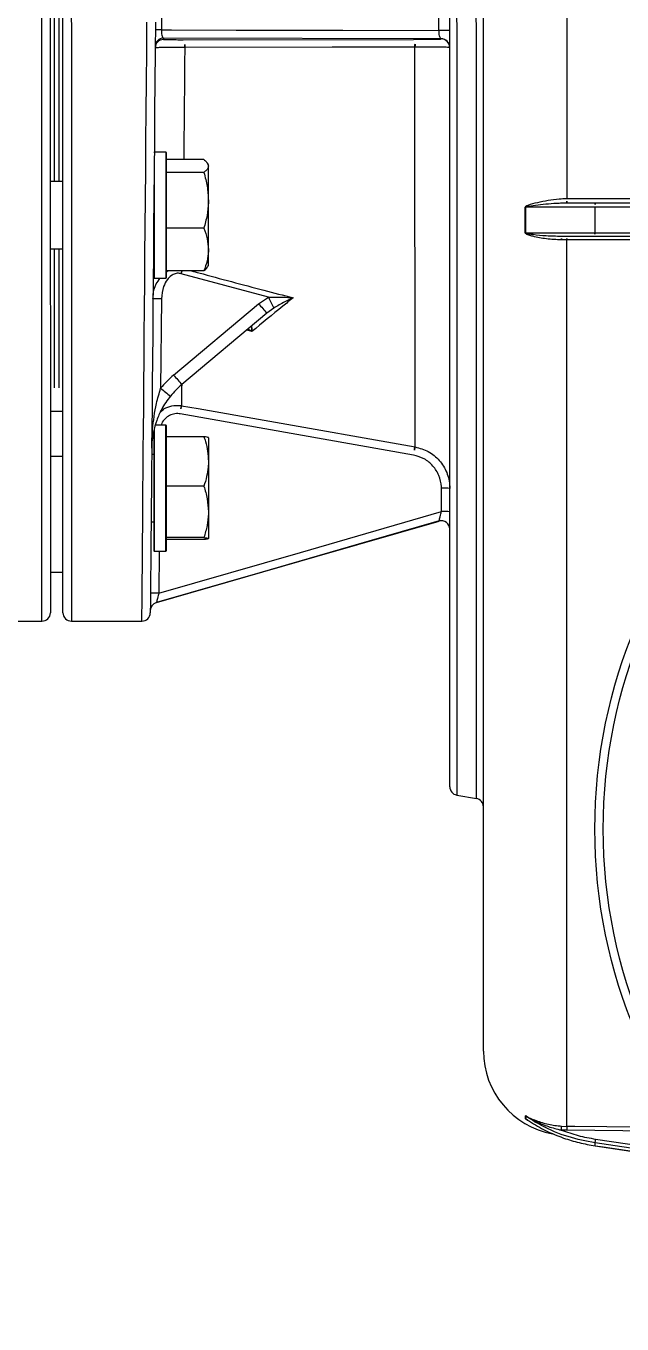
# Model space of a CAD drawing. Header units: millimetres. Extents: x 441156 to 441876, y 4514765 to 4515211.
# Drawn here: x 441241.4362 to 441241.5844, y 4514792.5517 to 4514792.8746 of the extents above; entities that cross this region are included whole.
import ezdxf

# ---------------------------------------------------------------- set-up
doc = ezdxf.new("R2010")
doc.units = ezdxf.units.MM
doc.layers.add('-LYNKA_PISCINA', color=7, linetype='Continuous', lineweight=18)
doc.layers.add('05 ESQUEMAS HIDRAULICOS nuevos_dwg _6_', color=7, linetype='Continuous', lineweight=18, true_color=0x767676)

# ---------------------------------------------------------------- blocks, each defined once
blk = doc.blocks.new('05 ESQUEMAS HIDRAULICOS nuevos_dwg_A$C47CE04E0-V10-01_ARQ_CUARTO DEPURADORA')
at = {"layer": '-LYNKA_PISCINA', "lineweight": 25}
for p, q in [((53.379, 41.113), (53.379, 86.069)), ((52.579, 47.4), (52.579, 83.782)), ((43.079, 79.641), (43.079, 51.541)), ((43.379, 51.541), (43.379, 79.641)), ((43.179, 61.799), (43.179, 69.383)), ((43.279, 69.383), (43.279, 61.799)), ((46.243, 65.174), (51.718, 65.174)), ((45.549, 62.499), (45.539, 62.489)), ((45.549, 62.154), (45.549, 59.499)), ((46.732, 62.324), (45.839, 62.324)), ((43.379, 61.799), (43.079, 61.799)), ((46.732, 62.012), (45.839, 62.012)), ((54.376, 60.577), (54.376, 61.189)), ((54.382, 61.188), (54.382, 60.576)), ((46.732, 60.687), (45.839, 60.687)), ((71.284, 60.491), (56.046, 60.491)), ((43.079, 60.199), (43.379, 60.199)), ((43.179, 56.888), (43.179, 60.199)), ((43.279, 60.199), (43.279, 56.888)), ((45.532, 60.199), (45.539, 60.199)), ((46.732, 59.674), (45.839, 59.674)), ((45.851, 59.657), (45.873, 59.674)), ((45.721, 59.007), (45.703, 56.881)), ((47.873, 58.232), (47.745, 58.26)), ((43.079, 56.339), (43.379, 56.339)), ((51.718, 55.29), (46.164, 56.272)), ((45.549, 55.911), (45.549, 53.005)), ((45.829, 53.005), (45.829, 56.005)), ((46.732, 55.728), (45.839, 55.728)), ((45.539, 55.305), (45.489, 55.305)), ((43.079, 55.27), (43.379, 55.27)), ((46.732, 54.552), (45.839, 54.552)), ((45.475, 53.705), (45.539, 53.705)), ((46.732, 53.329), (45.839, 53.329)), ((46.732, 53.281), (45.839, 53.281)), ((43.079, 52.505), (43.379, 52.505)), ((54.376, 39.503), (54.376, 39.571)), ((54.382, 39.568), (54.382, 39.499)), ((58.312, 39.201), (55.361, 39.227)), ((58.842, 38.511), (56.033, 38.925)), ((56.033, 38.858), (58.9, 38.435))]:
    blk.add_line(p, q, dxfattribs=at)
at = {"layer": '-LYNKA_PISCINA', "lineweight": 25, "flags": 128}
for points in [[(52.744, 47.203), (53.214, 47.12), (53.214, 84.062), (52.744, 83.979)], [(56.033, 60.575), (56.221, 60.575), (56.972, 60.575), (59.98, 60.575), (71.298, 60.575), (71.298, 61.188), (71.11, 61.188), (70.358, 61.188), (67.35, 61.188), (56.033, 61.188)]]:
    blk.add_lwpolyline(points, close=True, dxfattribs=at)
for points in [[(41.201, 51.341), (42.879, 51.341), (42.879, 79.841), (41.201, 79.841)], [(43.579, 79.841), (43.579, 51.341), (45.256, 51.341), (45.256, 51.346), (45.257, 51.381), (45.257, 51.452), (45.258, 51.558), (45.259, 51.699), (45.261, 51.874), (45.263, 52.083), (45.265, 52.326), (45.267, 52.602), (45.27, 52.911), (45.273, 53.25), (45.276, 53.621), (45.279, 54.021), (45.283, 54.45), (45.287, 54.907), (45.291, 55.39), (45.295, 55.899), (45.3, 56.431), (45.305, 56.987), (45.31, 57.564), (45.315, 58.161), (45.32, 58.776), (45.326, 59.408), (45.331, 60.056), (45.337, 60.717), (45.343, 61.391), (45.349, 62.075), (45.355, 62.768), (45.361, 63.467), (45.367, 64.172), (45.373, 64.881), (45.379, 65.591)], [(45.579, 65.591), (45.573, 64.88), (45.566, 64.17), (45.56, 63.463), (45.554, 62.763), (45.548, 62.069), (45.542, 61.385), (45.536, 60.711), (45.531, 60.05), (45.525, 59.403), (45.519, 58.772), (45.514, 58.158), (45.509, 57.564), (45.504, 56.99), (45.499, 56.438), (45.494, 55.91), (45.49, 55.407), (45.486, 54.929), (45.482, 54.48), (45.478, 54.058), (45.475, 53.666), (45.472, 53.305), (45.469, 52.976), (45.466, 52.678), (45.464, 52.414), (45.462, 52.184), (45.46, 51.988), (45.459, 51.827), (45.458, 51.702), (45.457, 51.612), (45.456, 51.558), (45.456, 51.539)], [(52.323, 65.787), (52.195, 65.787), (50.657, 65.783), (48.117, 65.777), (45.722, 65.771), (45.723, 65.591), (45.722, 65.409), (45.962, 65.408), (47.499, 65.404), (50.039, 65.398), (52.313, 65.392), (52.323, 65.392), (52.323, 65.591), (52.323, 65.787), (52.579, 65.787)], [(55.361, 61.395), (55.361, 61.395), (55.551, 61.395), (56.311, 61.395), (59.351, 61.395), (71.181, 61.395), (71.181, 65.788), (70.991, 65.788), (70.231, 65.788), (67.191, 65.788), (55.361, 65.788), (55.361, 61.395)], [(52.379, 65.19), (52.379, 65.195), (45.774, 65.211), (45.774, 65.178)], [(46.198, 56.467), (46.592, 56.397), (48.168, 56.119), (51.753, 55.485), (51.753, 64.995), (51.359, 64.995), (49.783, 64.995), (46.278, 64.987)], [(45.829, 62.499), (45.829, 59.499), (45.839, 59.509), (45.839, 62.489), (45.829, 62.499), (45.552, 62.499)], [(46.821, 59.767), (46.839, 59.799), (46.839, 60.18), (46.839, 61.349), (46.839, 62.168), (46.839, 62.199), (46.821, 62.231)], [(55.36, 61.291), (56.046, 61.291), (71.284, 61.291)], [(45.539, 61.008), (45.539, 59.509), (45.549, 59.499), (45.829, 59.499)], [(58.24, 39.296), (56.311, 39.313), (55.551, 39.32), (55.361, 39.321), (55.361, 39.318), (55.361, 39.311), (55.361, 39.302), (55.361, 39.29), (55.361, 39.276), (55.361, 39.261), (55.361, 39.244), (55.361, 39.227), (55.229, 39.232), (55.23, 39.249), (55.231, 39.266), (55.233, 39.281), (55.234, 39.295), (55.234, 39.307), (55.235, 39.316), (55.236, 39.323), (55.236, 39.326), (55.361, 39.321), (55.361, 60.409), (55.236, 60.409)], [(71.181, 58.607), (71.181, 60.409), (70.991, 60.409), (70.231, 60.409), (67.191, 60.409), (55.361, 60.409)], [(46.012, 57.195), (48.034, 58.892), (48.269, 59.045), (46.194, 59.607), (46.213, 59.674)], [(48.395, 58.788), (48.227, 58.665), (46.205, 56.968)], [(45.539, 55.876), (45.539, 53.015), (45.549, 53.005), (45.829, 53.005), (45.839, 53.015), (45.839, 55.995), (45.829, 56.005), (45.578, 56.005)], [(46.839, 55.704), (46.839, 55.14), (46.839, 53.941), (46.839, 53.305)], [(45.669, 53.005), (45.66, 52.005), (49.025, 52.977), (52.379, 53.945), (52.379, 54.501)], [(52.323, 53.721), (52.323, 53.723), (52.195, 53.686), (50.657, 53.242), (48.058, 52.491), (45.601, 51.782)], [(45.602, 51.781), (49.427, 52.885), (52.324, 53.721)], [(56.033, 38.858), (56.033, 38.858), (56.033, 38.925), (56.033, 38.929), (56.034, 38.936), (56.035, 38.945), (56.037, 38.956), (56.039, 38.97), (56.041, 38.985), (56.044, 39.002), (56.046, 39.019), (58.759, 38.618)], [(56.033, 38.858), (56.221, 38.831), (56.972, 38.72), (58.899, 38.436)]]:
    blk.add_lwpolyline(points, dxfattribs=at)
at = {"layer": '-LYNKA_PISCINA', "lineweight": 25}
for radius in [12.5, 12.3]:
    blk.add_circle((68.529, 46.391), radius, dxfattribs=at)
for centre, radius, start, end in [((45.774, 65.011), 0.2, 89.9986, 179.4995), ((45.774, 64.978), 0.2, 89.9991, 179.499), ((45.666, 62.425), 2.985, 88.9282, 91.7028), ((45.983, 65.029), 0.298, 351.8956, 29.1451), ((51.455, 65.037), 0.301, 351.8606, 29.0298), ((52.4, 61.305), 4.087, 87.4846, 91.0668), ((52.379, 64.995), 0.2, 0.0008, 90.0015), ((52.379, 64.99), 0.2, 0.0008, 90.0015), ((54.342, 60.595), 0.594, 86.196, 86.7147), ((52.372, 61.367), 2.989, 358.5393, 0.5239), ((52.353, 61.367), 3.009, 358.5557, 0.5273), ((56.226, 61.214), 0.196, 156.894, 188.0169), ((54.342, 60.098), 0.48, 85.2324, 85.8748), ((56.18, 60.556), 0.149, 172.7983, 205.9327), ((54.958, 60.427), 0.279, 356.1419, 13.2549), ((53.149, 60.428), 2.212, 359.504, 1.6447), ((45.621, 53.277), 5.731, 89.0003, 90.9997), ((78.212, 73.571), 33.281, 205.8796, 206.3721), ((58.231, 67.352), 13.249, 219.6792, 220.9679), ((47.49, 55.433), 2.3, 130, 141.0016), ((56.223, 65.667), 13.267, 219.6804, 220.9674), ((52.666, 65.361), 10.973, 230.6133, 232.1713), ((47.49, 55.436), 2, 130, 141.0016), ((82.792, 49.841), 37.189, 169.7376, 170.0425), ((88.452, 48.844), 37.296, 169.7433, 170.0474), ((52.429, 48.769), 5.732, 88.5004, 90.4999), ((52.429, 48.214), 5.732, 88.5002, 90.4996), ((52.379, 53.531), 0.2, 0.0053, 106.1052), ((52.379, 53.529), 0.2, 0, 106.1027), ((45.56, 46.275), 5.731, 89.0003, 90.9997), ((45.657, 51.59), 0.2, 106.0987, 179.4976), ((45.657, 51.589), 0.2, 106.042, 179.5), ((42.879, 51.541), 0.2, 270, 0), ((43.579, 51.541), 0.2, 180, 270), ((45.256, 51.541), 0.2, 270.4175, 359.5), ((52.779, 47.4), 0.2, 180, 260), ((53.179, 46.923), 0.2, 0, 80), ((55.379, 41.113), 2, 180, 259.6287), ((54.328, 39.487), 0.0971, 56.3414, 60.0718), ((54.328, 39.419), 0.0964, 56.2576, 60.0179)]:
    blk.add_arc(centre, radius, start, end, dxfattribs=at)
for points, knots in [([(45.722, 65.409), (45.722, 65.398), (45.722, 65.364), (45.727, 65.309), (45.739, 65.255), (45.755, 65.219), (45.767, 65.214), (45.774, 65.211)], [0, 0, 0, 0, 0.097961, 0.30429, 0.526029, 0.760545, 1, 1, 1, 1]), ([(45.774, 65.178), (45.774, 65.178), (45.775, 65.177), (45.798, 65.177), (45.871, 65.176), (45.978, 65.175), (46.108, 65.174), (46.198, 65.174), (46.243, 65.174)], [0, 0, 0, 0, 0.035619, 0.229177, 0.422194, 0.614828, 0.807414, 1, 1, 1, 1]), ([(51.718, 65.183), (51.73, 65.183), (51.829, 65.183), (52.01, 65.184), (52.214, 65.185), (52.352, 65.187), (52.37, 65.189), (52.379, 65.19)], [0, 0, 0, 0, 0.032107, 0.273626, 0.515624, 0.757814, 1, 1, 1, 1]), ([(52.379, 65.195), (52.372, 65.197), (52.36, 65.202), (52.343, 65.239), (52.33, 65.293), (52.324, 65.348), (52.324, 65.381), (52.323, 65.392)], [0, 0, 0, 0, 0.239916, 0.475232, 0.698169, 0.90551, 1, 1, 1, 1]), ([(46.278, 64.987), (46.21, 64.988), (46.075, 64.988), (45.881, 64.988), (45.72, 64.986), (45.61, 64.983), (45.575, 64.981), (45.574, 64.98), (45.574, 64.98)], [0, 0, 0, 0, 0.192699, 0.38539, 0.578052, 0.771002, 0.964413, 1, 1, 1, 1]), ([(46.278, 64.987), (46.274, 64.65), (46.269, 64.059), (46.261, 63.234), (46.256, 62.681), (46.253, 62.386), (46.253, 62.324)], [0, 0, 0, 0, 0.3713836, 0.6493316, 0.9272795, 1, 1, 1, 1]), ([(52.579, 64.99), (52.568, 64.99), (52.546, 64.991), (52.373, 64.993), (52.118, 64.994), (51.892, 64.994), (51.767, 64.995), (51.753, 64.995)], [0, 0, 0, 0, 0.242117, 0.484269, 0.726285, 0.967878, 1, 1, 1, 1]), ([(46.732, 62.324), (46.744, 62.314), (46.781, 62.284), (46.827, 62.232), (46.835, 62.19), (46.839, 62.168)], [0, 0, 0, 0, 0.194804, 0.594665, 1, 1, 1, 1]), ([(46.839, 62.168), (46.838, 62.157), (46.834, 62.125), (46.802, 62.072), (46.755, 62.032), (46.732, 62.012)], [0, 0, 0, 0, 0.219143, 0.60727, 1, 1, 1, 1]), ([(46.732, 62.012), (46.762, 61.904), (46.822, 61.687), (46.833, 61.463), (46.839, 61.349)], [0, 0, 0, 0, 0.495459, 1, 1, 1, 1]), ([(46.839, 61.349), (46.839, 61.334), (46.838, 61.215), (46.814, 60.991), (46.759, 60.789), (46.732, 60.687)], [0, 0, 0, 0, 0.070099, 0.530789, 1, 1, 1, 1]), ([(54.376, 61.189), (54.376, 61.19), (54.377, 61.194), (54.381, 61.202), (54.402, 61.22), (54.496, 61.259), (54.67, 61.305), (54.918, 61.356), (55.151, 61.388), (55.301, 61.393), (55.361, 61.395)], [0, 0, 0, 0, 0.004585, 0.010877, 0.026511, 0.08884, 0.335123, 0.580227, 0.830764, 1, 1, 1, 1]), ([(54.382, 61.188), (54.382, 61.189), (54.382, 61.19), (54.383, 61.192), (54.387, 61.196), (54.409, 61.204), (54.505, 61.224), (54.756, 61.257), (55.052, 61.284), (55.286, 61.291), (55.346, 61.291), (55.36, 61.291)], [0, 0, 0, 0, 0.001394, 0.002519, 0.006871, 0.020205, 0.080191, 0.326794, 0.828112, 0.959423, 1, 1, 1, 1]), ([(56.033, 61.187), (55.815, 61.187), (55.375, 61.187), (54.902, 61.188), (54.574, 61.188), (54.451, 61.188), (54.382, 61.188)], [0, 0, 0, 0, 0.371332, 0.753454, 0.859891, 1, 1, 1, 1]), ([(46.732, 60.687), (46.762, 60.605), (46.822, 60.439), (46.833, 60.267), (46.839, 60.18)], [0, 0, 0, 0, 0.495457, 1, 1, 1, 1]), ([(55.236, 60.409), (55.115, 60.414), (54.881, 60.426), (54.626, 60.476), (54.477, 60.517), (54.425, 60.537), (54.402, 60.548), (54.39, 60.556), (54.382, 60.563), (54.378, 60.57), (54.376, 60.574), (54.376, 60.576), (54.376, 60.577)], [0, 0, 0, 0, 0.393383, 0.7594283, 0.8800274, 0.9367554, 0.9570144, 0.9711825, 0.9862609, 0.9920798, 0.998022, 1, 1, 1, 1]), ([(54.382, 60.576), (54.506, 60.576), (54.792, 60.576), (55.222, 60.575), (55.651, 60.575), (55.905, 60.575), (56.033, 60.575)], [0, 0, 0, 0, 0.247767, 0.566824, 0.782386, 1, 1, 1, 1]), ([(55.229, 60.491), (55.109, 60.494), (54.879, 60.5), (54.628, 60.525), (54.481, 60.546), (54.43, 60.556), (54.407, 60.562), (54.395, 60.566), (54.388, 60.569), (54.383, 60.572), (54.382, 60.574), (54.382, 60.575), (54.382, 60.576), (54.382, 60.576)], [0, 0, 0, 0, 0.400645, 0.770644, 0.891047, 0.946646, 0.96593, 0.978938, 0.991597, 0.995656, 0.997322, 0.999003, 1, 1, 1, 1]), ([(56.046, 60.491), (55.908, 60.491), (55.63, 60.491), (55.363, 60.491), (55.229, 60.491)], [0, 0, 0, 0, 0.497026, 1, 1, 1, 1]), ([(46.839, 60.18), (46.839, 60.168), (46.838, 60.077), (46.814, 59.906), (46.759, 59.752), (46.732, 59.674)], [0, 0, 0, 0, 0.070097, 0.530788, 1, 1, 1, 1]), ([(46.194, 59.607), (46.179, 59.61), (46.132, 59.621), (46.048, 59.611), (45.947, 59.56), (45.847, 59.457), (45.748, 59.27), (45.731, 59.107), (45.721, 59.007)], [0, 0, 0, 0, 0.051221, 0.167877, 0.283728, 0.437631, 0.657891, 1, 1, 1, 1]), ([(46.439, 59.674), (46.498, 59.658), (47.071, 59.501), (47.875, 59.287), (48.622, 59.093), (48.852, 59.034)], [0, 0, 0, 0, 0.072704, 0.713694, 1, 1, 1, 1]), ([(46.732, 59.674), (46.756, 59.694), (46.795, 59.725), (46.811, 59.756), (46.817, 59.768)], [0, 0, 0, 0, 0.639756, 1, 1, 1, 1]), ([(45.521, 59.007), (45.523, 59.04), (45.529, 59.162), (45.571, 59.339), (45.658, 59.455), (45.691, 59.499)], [0, 0, 0, 0, 0.186049, 0.691614, 1, 1, 1, 1]), ([(48.852, 59.034), (48.771, 58.967), (48.429, 58.687), (48.114, 58.429), (47.873, 58.232)], [0, 0, 0, 0, 0.23693, 1, 1, 1, 1]), ([(48.269, 59.045), (48.38, 59.048), (48.575, 59.055), (48.768, 59.041), (48.852, 59.034), (48.852, 59.034)], [0, 0, 0, 0, 0.5663717, 0.9978009, 1, 1, 1, 1]), ([(48.852, 59.034), (48.852, 59.034), (48.786, 59.003), (48.634, 58.929), (48.481, 58.839), (48.395, 58.788)], [0, 0, 0, 0, 0.002204, 0.435259, 1, 1, 1, 1]), ([(47.873, 58.232), (47.873, 58.232), (47.867, 58.236), (47.835, 58.257), (47.802, 58.272), (47.775, 58.285)], [0, 0, 0, 0, 0.011332, 0.181292, 1, 1, 1, 1]), ([(47.861, 58.358), (47.864, 58.357), (47.87, 58.355), (47.874, 58.312), (47.874, 58.268), (47.873, 58.237), (47.873, 58.232), (47.873, 58.232)], [0, 0, 0, 0, 0.265695, 0.56653, 0.933363, 0.995772, 1, 1, 1, 1]), ([(45.49, 55.453), (45.49, 55.454), (45.492, 55.604), (45.51, 55.96), (45.575, 56.438), (45.668, 56.761), (45.703, 56.881)], [0, 0, 0, 0, 0.002086, 0.31101, 0.743427, 1, 1, 1, 1]), ([(46.203, 56.979), (46.203, 56.939), (46.202, 56.817), (46.2, 56.669), (46.199, 56.531), (46.199, 56.488), (46.198, 56.467)], [0, 0, 0, 0, 0.138882, 0.421199, 0.7106, 1, 1, 1, 1]), ([(45.936, 56.695), (45.897, 56.644), (45.82, 56.543), (45.705, 56.349), (45.602, 56.115), (45.515, 55.806), (45.492, 55.584), (45.49, 55.454), (45.49, 55.453)], [0, 0, 0, 0, 0.132303, 0.264922, 0.479393, 0.694303, 0.998037, 1, 1, 1, 1]), ([(45.698, 56.315), (45.725, 56.341), (45.8, 56.414), (45.968, 56.472), (46.113, 56.48), (46.189, 56.468), (46.198, 56.467)], [0, 0, 0, 0, 0.204048, 0.576073, 0.947249, 1, 1, 1, 1]), ([(46.164, 56.272), (46.157, 56.273), (46.107, 56.281), (46.009, 56.276), (45.881, 56.226), (45.781, 56.135), (45.725, 56.055), (45.717, 56.008), (45.716, 56.005)], [0, 0, 0, 0, 0.033669, 0.270596, 0.508111, 0.746231, 0.984611, 1, 1, 1, 1]), ([(46.732, 55.728), (46.744, 55.691), (46.781, 55.577), (46.827, 55.381), (46.835, 55.221), (46.839, 55.14)], [0, 0, 0, 0, 0.1948043, 0.594665, 1, 1, 1, 1]), ([(46.839, 55.704), (46.839, 55.705), (46.838, 55.709), (46.814, 55.717), (46.759, 55.724), (46.732, 55.728)], [0, 0, 0, 0, 0.070096, 0.530786, 1, 1, 1, 1]), ([(52.379, 54.501), (52.379, 54.513), (52.377, 54.616), (52.334, 54.808), (52.19, 55.04), (51.979, 55.217), (51.805, 55.266), (51.718, 55.29)], [0, 0, 0, 0, 0.0345439, 0.2764542, 0.5178613, 0.7589242, 1, 1, 1, 1]), ([(51.753, 55.485), (51.861, 55.455), (52.079, 55.394), (52.343, 55.172), (52.523, 54.883), (52.577, 54.643), (52.579, 54.515), (52.579, 54.499)], [0, 0, 0, 0, 0.241158, 0.482248, 0.723621, 0.965466, 1, 1, 1, 1]), ([(46.839, 55.14), (46.838, 55.097), (46.834, 54.976), (46.802, 54.778), (46.755, 54.628), (46.732, 54.552)], [0, 0, 0, 0, 0.2191455, 0.6072707, 1, 1, 1, 1]), ([(46.732, 54.552), (46.762, 54.453), (46.822, 54.253), (46.833, 54.045), (46.839, 53.941)], [0, 0, 0, 0, 0.4954578, 1, 1, 1, 1]), ([(46.839, 53.941), (46.839, 53.926), (46.838, 53.817), (46.814, 53.61), (46.759, 53.423), (46.732, 53.329)], [0, 0, 0, 0, 0.070097, 0.530788, 1, 1, 1, 1]), ([(52.323, 53.723), (52.324, 53.726), (52.326, 53.731), (52.335, 53.77), (52.349, 53.825), (52.364, 53.886), (52.375, 53.928), (52.379, 53.945)], [0, 0, 0, 0, 0.1971772, 0.3991142, 0.6117039, 0.8386436, 1, 1, 1, 1]), ([(46.732, 53.329), (46.762, 53.325), (46.822, 53.318), (46.833, 53.309), (46.839, 53.305)], [0, 0, 0, 0, 0.49546, 1, 1, 1, 1]), ([(46.839, 53.305), (46.839, 53.305), (46.838, 53.301), (46.814, 53.292), (46.759, 53.285), (46.732, 53.281)], [0, 0, 0, 0, 0.0701, 0.530788, 1, 1, 1, 1]), ([(45.66, 52.005), (45.656, 51.988), (45.644, 51.945), (45.628, 51.883), (45.614, 51.828), (45.604, 51.79), (45.602, 51.785), (45.601, 51.782)], [0, 0, 0, 0, 0.165768, 0.392481, 0.604067, 0.804508, 1, 1, 1, 1]), ([(54.376, 39.571), (54.376, 39.572), (54.377, 39.572), (54.38, 39.571), (54.392, 39.565), (54.451, 39.535), (54.601, 39.465), (54.847, 39.383), (55.078, 39.34), (55.209, 39.329), (55.236, 39.326)], [0, 0, 0, 0, 0.004841, 0.010913, 0.021559, 0.065813, 0.239508, 0.576242, 0.91284, 1, 1, 1, 1]), ([(54.382, 39.568), (54.382, 39.568), (54.382, 39.568), (54.382, 39.568), (54.383, 39.568), (54.386, 39.566), (54.398, 39.559), (54.456, 39.525), (54.605, 39.444), (54.846, 39.339), (55.073, 39.268), (55.202, 39.239), (55.229, 39.232)], [0, 0, 0, 0, 0.001241, 0.002513, 0.003931, 0.006351, 0.014736, 0.055935, 0.228487, 0.569842, 0.911184, 1, 1, 1, 1]), ([(56.033, 38.925), (55.816, 38.968), (55.376, 39.055), (54.904, 39.26), (54.576, 39.441), (54.452, 39.522), (54.382, 39.568)], [0, 0, 0, 0, 0.370635, 0.752051, 0.858402, 1, 1, 1, 1]), ([(54.435, 39.465), (54.434, 39.466), (54.426, 39.47), (54.413, 39.478), (54.397, 39.488), (54.387, 39.495), (54.38, 39.499), (54.377, 39.502), (54.376, 39.502), (54.376, 39.502), (54.376, 39.503)], [0, 0, 0, 0, 0.035025, 0.348248, 0.564314, 0.759337, 0.867503, 0.94026, 0.994139, 1, 1, 1, 1]), ([(54.382, 39.499), (54.506, 39.421), (54.792, 39.241), (55.222, 39.057), (55.652, 38.925), (55.905, 38.881), (56.033, 38.858)], [0, 0, 0, 0, 0.246366, 0.567734, 0.782853, 1, 1, 1, 1]), ([(55.229, 39.232), (55.362, 39.186), (55.628, 39.092), (55.906, 39.043), (56.046, 39.019)], [0, 0, 0, 0, 0.49702, 1, 1, 1, 1])]:
    blk.add_open_spline(points, degree=3, knots=knots, dxfattribs=at)

msp = doc.modelspace()

# ---------------------------------------------------------------- block references
at = {"layer": '05 ESQUEMAS HIDRAULICOS nuevos_dwg _6_', "color": 7, "lineweight": 25, "xscale": 0.01045519160391327, "yscale": 0.01045519160391327, "zscale": 0.01045519160391327, "rotation": 0.007079741070275432}
msp.add_blockref('05 ESQUEMAS HIDRAULICOS nuevos_dwg_A$C47CE04E0-V10-01_ARQ_CUARTO DEPURADORA', (441240.99193827, 4514792.1897343, -0.00000053), dxfattribs=at)

doc.saveas('drawing.dxf')
